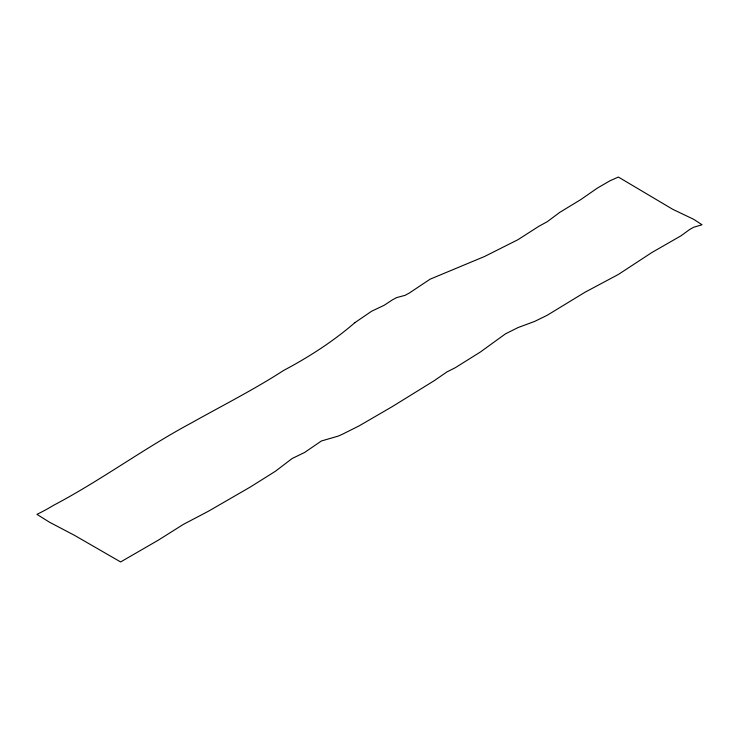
<?xml version="1.0" encoding="UTF-8"?>
<svg xmlns="http://www.w3.org/2000/svg" width="739" height="739" viewBox="0 0 739 739"><rect width="100%" height="100%" fill="white"/><g stroke="black" fill="none" stroke-linecap="round" stroke-linejoin="round"><path stroke-width="1.11" d="M354.859 322.675C333.224 341.39 309.013 356.983 283.748 370.378C254.068 389.564 222.457 405.517 191.724 422.763C144.447 448.01 101.132 480.276 53.679 505.245A208.61 120.448 -60 0 1 41.135 512.256L36.95 514.372L49.495 522.205L74.593 535.387L120.614 561.945L158.257 540.2L183.355 524.394L208.453 511.222L250.281 487.038L275.379 471.288L292.117 458.531L304.662 452.425L321.391 440.989L338.129 436.13L342.314 434.292L359.043 425.923L392.511 406.468L434.338 380.613L446.883 371.948L455.252 367.736L480.35 352.032L505.448 333.871L517.993 327.589L534.731 321.382L547.276 315.239L584.928 292.284L618.386 274.437L651.853 252.535L681.136 235.723L689.505 229.598L693.681 227.252L702.05 224.767L693.681 219.307L672.767 209.322L618.386 177.055L610.026 180.759L597.472 188.029L580.743 199.613L559.829 212.324L547.276 221.691L538.916 226.254L517.993 239.676L484.535 256.498L430.153 279.166L409.24 293.087L405.055 295.341L396.686 297.586L392.511 299.794L384.141 305.309L371.588 311.248L354.859 322.675"/></g></svg>
